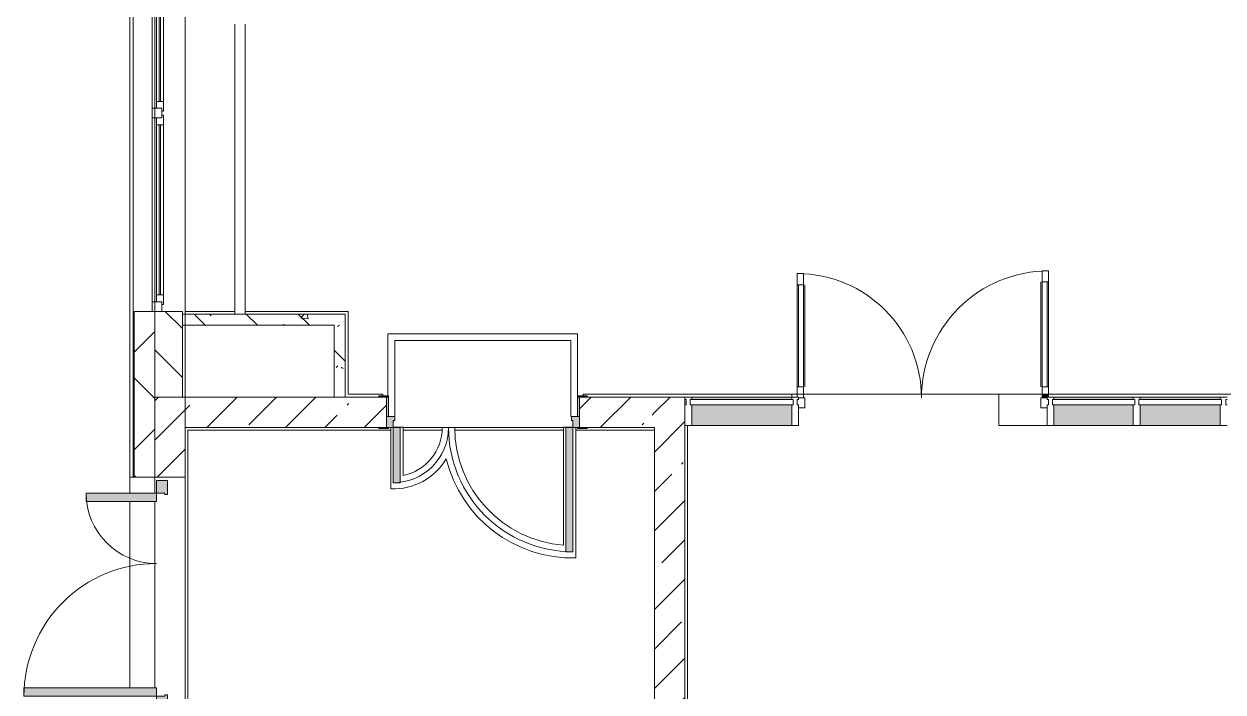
# Model space of a CAD drawing. Header units: millimetres. Extents: x 35861 to 236814, y -8553 to 29000.
# Drawn here: x 104498 to 113186, y 5765 to 10600 of the extents above; entities that cross this region are included whole.
import ezdxf

# ---------------------------------------------------------------- set-up
doc = ezdxf.new("R2010")
doc.units = ezdxf.units.MM
for name, color, linetype, lineweight, true_color in [('A-DETL-GENF-5', 7, 'Continuous', 5, 0xaaaaaa), ('A-DETL-GENF-6', 7, 'Continuous', 5, 0xe2e2e2), ('A-DOOR-1', 7, 'Continuous', 5, 0xaaaaaa), ('A-DOOR-2', 7, 'Continuous', 5, 0xe2e2e2), ('A-DOOR-FRAM-1', 7, 'Continuous', 5, 0xe2e2e2), ('A-DOOR-FRAM-2', 7, 'Continuous', 5, 0xaaaaaa), ('A-FLOR-1', 7, 'Continuous', 5, 0xaaaaaa), ('A-GLAZ-CWMG-4', 7, 'Continuous', 5, 0x383e42), ('I-WALL-5', 7, 'Continuous', 5, 0x787878)]:
    doc.layers.add(name, color=color, linetype=linetype, lineweight=lineweight, true_color=true_color)
for name, color, linetype, lineweight in [('A-GLAZ-2', 7, 'Continuous', 5), ('A-GLAZ-CURT-2', 7, 'Continuous', 5), ('A-GLAZ-CWMG-3', 7, 'Continuous', 5), ('A-WALL', 7, 'Continuous', 9), ('A-WALL-5', 7, 'Continuous', 5), ('I-WALL-4', 7, 'Continuous', 5), ('Оси', 7, 'Continuous', 9)]:
    doc.layers.add(name, color=color, linetype=linetype, lineweight=lineweight)
pattern_1 = [(45, (105556.5, 0), (-285.123, 285.123), []), (45, (105841.6, 0), (-285.123, 285.123), [504.031, -100.806, 16.764, -84.042])]
pattern_2 = [(135, (105556.5, 0), (-377.17, -377.17), [533.4, -88.9, 17.78, -88.9]), (135, (105556.5, 376.94), (-377.17, -377.17), []), (50, (105556.5, 0), (637.645, -55.787), [66.675, -733.425]), (355, (105556.5, 0), (-123.35, 668.7), [53.34, -586.74]), (100.451, (105609.6, -4.65), (514.3, 612.91), [56.665, -623.315]), (46.184, (105556.5, 177.8), (948.78, -147.15), [100.01, -1100.14]), (96.636, (105635.6, 165.5), (830.91, 866), [85, -934.97]), (351.184, (105556.5, 177.8), (830.92, 865.99), [80.01, -880.11]), (21, (105645.4, 133.35), (530.65, -357.928), [66.675, -733.425]), (326, (105645.4, 133.35), (216.31, 644.66), [53.34, -586.74]), (71.451, (105689.6, 103.5), (746.96, 286.724), [56.665, -623.315]), (37.5, (105556.5, 0), (10.8105, 295.9426), [16.764, -562.864, 16.764, -578.866, -588.962]), (37.5, (105556.5, 0), (10.8105, 295.9426), [-1175.258, 16.764, -572.198]), (7.5, (105556.5, 0), (233.869, 350.632), [16.764, -322.834, 16.764, -549.529, -224.472]), (7.5, (105556.5, 0), (233.869, 350.632), [-905.89, 16.764, -207.708]), (327.5, (105358.24, 0), (474.568, -20.051), [16.764, -205.486, 16.764, -676.656, -920.115]), (327.5, (105358.24, 0), (474.568, -20.051), [-915.67, 16.764, -903.35]), (317.5, (105269.34, 0), (518.452, 88.993), [16.764, -272.16, 16.764, -443.738, -653.415]), (317.5, (105269.34, 0), (518.452, 88.993), [-749.427, 16.764, -636.65])]

# ---------------------------------------------------------------- blocks, each defined once
blk = doc.blocks.new('120_Окно_СКБ_2Ст - 120_Окно_СКБ_2Ст 2300х2500 _мал створка справа_-22272277-1_6_2_птичка')
at = {"layer": 'A-GLAZ-2'}
for p, q in [((-1150, -127), (-1150, -57)), ((-1150, -57), (-1080, -57)), ((1150, -57), (-1150, -57)), ((-1080, -57), (-1080, -127)), ((250, -127), (250, -57)), ((250, -57), (320, -57)), ((320, -57), (320, -127)), ((1080, -127), (1080, -57)), ((1080, -57), (1150, -57)), ((1150, -57), (1150, -127)), ((-1080, -127), (-1150, -127)), ((-1150, -127), (-1100, -127)), ((-1080, -127), (-1100, -127)), ((-1100, -127), (-1100, -137)), ((-1100, -137), (270, -137)), ((270, -137), (-1100, -137)), ((250, -87), (-1080, -87)), ((-1080, -87), (-1080, -127)), ((-1030, -137), (-1030, -87)), ((-1030, -107), (200, -107)), ((200, -117), (-1030, -117)), ((200, -137), (200, -87)), ((250, -127), (250, -87)), ((320, -127), (250, -127)), ((270, -127), (250, -127)), ((270, -127), (300, -127)), ((270, -137), (270, -127)), ((320, -127), (300, -127)), ((300, -127), (300, -137)), ((300, -137), (1100, -137)), ((1100, -137), (300, -137)), ((1080, -87), (320, -87)), ((320, -87), (320, -127)), ((370, -137), (370, -87)), ((370, -107), (1030, -107)), ((1030, -117), (370, -117)), ((1030, -137), (1030, -87)), ((1080, -127), (1080, -87)), ((1150, -127), (1080, -127)), ((1100, -127), (1080, -127)), ((1100, -127), (1150, -127)), ((1100, -137), (1100, -127))]:
    blk.add_line(p, q, dxfattribs=at)
blk = doc.blocks.new('110_Дверь_СКБ_2Ст - Д-1 Лестничная клетка EIS60-24280000-1_6_2_птичка')
at = {"layer": 'A-DOOR-2'}
for points in [[(-587.5, 1010), (-637.5, 1010), (-637.5, 110), (-587.5, 110), (-587.5, 979.5)], [(662.5, 510), (612.5, 510), (612.5, 110), (662.5, 110), (662.5, 245.4)], [(697.5, 30), (702.2, -110), (712.5, -110), (712.5, 30), (702, 30)]]:
    blk.add_hatch(color=256, dxfattribs=at).paths.add_polyline_path(points)
h = blk.add_hatch(color=256, dxfattribs=at)
h.paths.add_polyline_path([(-660.8, 110), (-687.5, 105.9), (-683.4, 30), (-627.5, 31.7), (-627.5, 60), (-637.5, 60), (-637.5, 110)])
h.paths.add_polyline_path([(712.5, 110), (662.5, 109.3), (657.3, 60), (652.5, 60), (652.5, 30), (712.5, 31.7), (712.5, 109.3)])
at = {"layer": 'A-DOOR-FRAM-1'}
for points in [[(-672.5, 118), (-742.5, 118), (-742.5, 110), (-672.5, 110), (-672.5, 116.1)], [(767.5, 118), (697.5, 118), (697.5, 110), (767.5, 110)], [(-672.5, 30), (-687.5, 30), (-687.5, -110), (-672.5, -110), (-672.5, 24.8)], [(-742.5, -110), (-742.5, -118), (-672.5, -118), (-673.1, -110), (-712.5, -110)], [(702.2, -110), (697.5, -110), (702.2, -118), (767.5, -118), (767.5, -110), (712.5, -110)]]:
    blk.add_hatch(color=256, dxfattribs=at).paths.add_polyline_path(points)
at = {"layer": 'A-DOOR-1'}
for p, q in [((-637.5, 1010), (-637.5, 110)), ((-587.5, 1010), (-637.5, 1010)), ((-587.5, 110), (-587.5, 1010)), ((662.5, 510), (612.5, 510)), ((612.5, 510), (612.5, 110)), ((662.5, 110), (662.5, 510)), ((-637.5, 110), (-587.5, 110)), ((612.5, 110), (662.5, 110))]:
    blk.add_line(p, q, dxfattribs=at)
for centre, radius, start, end in [((-637.5, 110), 900, 0, 90), ((662.5, 110), 400, 90, 180)]:
    blk.add_arc(centre, radius, start, end, dxfattribs=at)
at = {"layer": 'A-DOOR-FRAM-2'}
for p, q in [((-672.5, 118), (-742.5, 118)), ((-742.5, 118), (-742.5, 110)), ((-742.5, 110), (-672.5, 110)), ((-637.5, 110), (-687.5, 110)), ((-687.5, 110), (-687.5, 30)), ((-672.5, 110), (-672.5, 118)), ((-637.5, 60), (-637.5, 110)), ((662.5, 110), (662.5, 60)), ((712.5, 110), (662.5, 110)), ((767.5, 118), (697.5, 118)), ((697.5, 118), (697.5, 110)), ((697.5, 110), (767.5, 110)), ((712.5, 30), (712.5, 110)), ((767.5, 110), (767.5, 118)), ((-687.5, 30), (-627.5, 30)), ((-672.5, 30), (-687.5, 30)), ((-687.5, 30), (-687.5, -110)), ((-672.5, -110), (-672.5, 30)), ((-627.5, 60), (-637.5, 60)), ((-627.5, 30), (-627.5, 60)), ((662.5, 60), (652.5, 60)), ((652.5, 60), (652.5, 30)), ((652.5, 30), (712.5, 30)), ((712.5, 30), (697.5, 30)), ((697.5, 30), (697.5, -110)), ((712.5, -110), (712.5, 30)), ((-672.5, -110), (-742.5, -110)), ((-742.5, -110), (-742.5, -118)), ((-742.5, -118), (-672.5, -118)), ((-687.5, -110), (-672.5, -110)), ((-672.5, -118), (-672.5, -110)), ((697.5, -110), (712.5, -110)), ((767.5, -110), (697.5, -110)), ((697.5, -110), (697.5, -118)), ((697.5, -118), (767.5, -118)), ((767.5, -118), (767.5, -110))]:
    blk.add_line(p, q, dxfattribs=at)
blk = doc.blocks.new('110_Дверь_СКБ_2Ст_Наружная - ДН-1_л__ Двухстворчатая 1350 х3200 _ЛК_ в свету с верхним остеклением 2-22796854-1_6_2_птичка')
at = {"layer": 'A-DOOR-2'}
for points in [[(-715.5, 101), (-715.5, -91), (-655.5, -91), (-655.5, 869), (-715.5, 869)], [(694.5, -79), (694.5, -91), (754.5, -91), (754.5, 419), (694.5, 419), (694.5, -12.6)]]:
    blk.add_hatch(color=256, dxfattribs=at).paths.add_polyline_path(points)
h = blk.add_hatch(color=256, dxfattribs=at)
h.paths.add_polyline_path([(-805.5, -171), (-705.5, -171), (-705.5, -151), (-715.5, -151), (-715.5, -91), (-805.5, -91)])
h.paths.add_polyline_path([(744.5, -171), (844.5, -171), (844.5, -91), (754.5, -91), (754.5, -151), (744.5, -151)])
at = {"layer": 'A-DOOR-1'}
for p, q in [((-715.5, 869), (-715.5, -91)), ((-655.5, 869), (-715.5, 869)), ((-655.5, -91), (-655.5, 869)), ((754.5, 419), (694.5, 419)), ((694.5, 419), (694.5, -91)), ((754.5, -91), (754.5, 419)), ((-715.5, -91), (-655.5, -91)), ((694.5, -91), (754.5, -91))]:
    blk.add_line(p, q, dxfattribs=at)
for centre, radius, start, end in [((-715.5, -91), 960, 0, 90), ((754.5, -91), 510, 90, 180)]:
    blk.add_arc(centre, radius, start, end, dxfattribs=at)
at = {"layer": 'A-DOOR-FRAM-2'}
for p, q in [((-715.5, -91), (-805.5, -91)), ((-805.5, -91), (-805.5, -171)), ((-805.5, -171), (-705.5, -171)), ((-715.5, -151), (-715.5, -91)), ((-705.5, -151), (-715.5, -151)), ((-705.5, -171), (-705.5, -151)), ((754.5, -151), (744.5, -151)), ((744.5, -151), (744.5, -171)), ((744.5, -171), (844.5, -171)), ((754.5, -91), (754.5, -151)), ((844.5, -91), (754.5, -91)), ((844.5, -171), (844.5, -91))]:
    blk.add_line(p, q, dxfattribs=at)
blk = doc.blocks.new('Системная панель - Стекло - 40мм-31924845-1_6_2_птичка')
at = {"layer": 'A-GLAZ-CURT-2'}
for p, q in [((300, 40), (-300, 40)), ((-300, 40), (-300, 0)), ((-300, 0), (300, 0)), ((300, 0), (300, 40))]:
    blk.add_line(p, q, dxfattribs=at)
blk = doc.blocks.new('Прямоугольный импост - Импост структурный с накладкой - 190мм-31923628-1_6_2_птичка')
at = {"layer": 'A-GLAZ-CWMG-4'}
for points in [[(7030, 7883), (7610, 7883), (7610, 7900), (7030, 7900)], [(7610, 7693), (7610, 7843), (7030, 7843), (7030, 7693), (7312, 7693)]]:
    blk.add_hatch(color=256, dxfattribs=at).paths.add_polyline_path(points)
at = {"layer": 'A-GLAZ-CWMG-3'}
for p, q in [((7030, 7900), (7610, 7900)), ((7030, 7693), (7610, 7693))]:
    blk.add_line(p, q, dxfattribs=at)
blk = doc.blocks.new('Прямоугольный импост - Импост структурный с накладкой - 190мм-31924846-1_6_2_птичка')
at = {"layer": 'A-GLAZ-CWMG-3'}
for p, q in [((-50, 0), (-50, 17)), ((-50, 17), (0, 17)), ((-40, 0), (-50, 0)), ((-40, -40), (-40, 0)), ((0, 0), (-10, 0)), ((-10, 0), (-10, -40)), ((0, 17), (0, 0)), ((-50, -190), (-50, -40)), ((-50, -40), (-40, -40)), ((-10, -40), (0, -40)), ((0, -40), (0, -190)), ((0, -190), (-50, -190))]:
    blk.add_line(p, q, dxfattribs=at)
blk = doc.blocks.new('Прямоугольный импост - Импост структурный с накладкой - 190мм-31924841-1_6_2_птичка')
at = {"layer": 'A-GLAZ-CWMG-3'}
for p, q in [((-25, 0), (-25, 17)), ((-25, 17), (25, 17)), ((-15, 0), (-25, 0)), ((-15, -40), (-15, 0)), ((25, 0), (15, 0)), ((15, 0), (15, -40)), ((25, 17), (25, 0)), ((-25, -190), (-25, -40)), ((-25, -40), (-15, -40)), ((15, -40), (25, -40)), ((25, -40), (25, -190)), ((25, -190), (-25, -190))]:
    blk.add_line(p, q, dxfattribs=at)
blk = doc.blocks.new('Прямоугольный импост - Импост структурный с накладкой - 190мм-32633541-1_6_2_птичка')
at = {"layer": 'A-GLAZ-CWMG-3'}
for p, q in [((0, 17), (-50, 17)), ((-50, 17), (-50, 0)), ((-50, 0), (-40, 0)), ((-40, 0), (-40, -40)), ((-10, -40), (-10, 0)), ((-10, 0), (0, 0)), ((-40, -40), (-50, -40)), ((-50, -40), (-50, -190)), ((0, -40), (-10, -40)), ((-50, -190), (0, -190))]:
    blk.add_line(p, q, dxfattribs=at)
blk = doc.blocks.new('Системная панель - Стекло - 40мм-31924851-1_6_2_птичка')
at = {"layer": 'A-GLAZ-CURT-2'}
for p, q in [((297.5, 40), (-297.5, 40)), ((-297.5, 40), (-297.5, 0)), ((-297.5, 0), (297.5, 0)), ((297.5, 0), (297.5, 40))]:
    blk.add_line(p, q, dxfattribs=at)
blk = doc.blocks.new('Дверь_Витражная_остекление_ - ДВН_CОШ в витраже В-6-31924853-1_6_2_птичка')
at = {"layer": 'A-DETL-GENF-6'}
blk.add_hatch(color=256, dxfattribs=at).paths.add_polyline_path([(-900, -10), (-900, -17), (-910, -17), (-910, -37), (-865, -37), (-865, -10)])
at = {"layer": 'A-DETL-GENF-5'}
for p, q in [((-900, 60), (-855, 60)), ((-855, 60), (-855, -10)), ((900, 60), (855, 60)), ((855, 60), (855, -10)), ((-910, -930), (-910, -17)), ((-910, -17), (-910, -930)), ((-865, -10), (-900, -10)), ((-865, -10), (-900, -10)), ((-855, -10), (-900, -10)), ((-865, -930), (-865, -10)), ((-865, -930), (-865, -10)), ((855, -10), (900, -10)), ((865, -10), (900, -10)), ((865, -910), (865, -10)), ((865, -10), (865, -910)), ((900, -10), (865, -10)), ((910, -910), (910, -17)), ((910, -910), (910, -17)), ((-910, -90), (-865, -90)), ((-900, -850), (-900, -90)), ((-856, -850), (-856, -90)), ((856, -830), (856, -90)), ((910, -90), (865, -90)), ((900, -830), (900, -90)), ((-910, -850), (-865, -850)), ((910, -830), (865, -830)), ((-910, -930), (-865, -930)), ((-910, -930), (-865, -930)), ((910, -910), (865, -910)), ((865, -910), (910, -910))]:
    blk.add_line(p, q, dxfattribs=at)
at = {"layer": 'A-DOOR-1'}
for p, q in [((-910, -930), (-910, -17)), ((910, -910), (910, -17))]:
    blk.add_line(p, q, dxfattribs=at)
for centre, radius, start, end in [((-910, -10), 920, 270, 0), ((910, -10), 900, 180, 270)]:
    blk.add_arc(centre, radius, start, end, dxfattribs=at)
blk = doc.blocks.new('Системная панель - Стекло - 40мм-31924990-1_6_2_птичка')
at = {"layer": 'A-GLAZ-CURT-2'}
h = blk.add_hatch(dxfattribs=at)
h.set_pattern_fill('FP_184', color=256, style=0, pattern_type=2)
h.set_pattern_definition([(225, (4642.5, 7383), (1414.2, -1414.2), [1000, -3000]), (225, (5642.5, 7883), (1414.2, -1414.2), [3000, -1000]), (225, (3642.5, 8383), (1414.2, -1414.2), [1000, -3000])])
h.paths.add_polyline_path([(-362.5, 40), (-372.5, 40), (-372.5, 0), (372.5, 0), (372.5, 40), (331.6, 40)])
for p, q in [((372.5, 40), (-372.5, 40)), ((-372.5, 40), (-372.5, 0)), ((-372.5, 0), (372.5, 0)), ((372.5, 0), (372.5, 40))]:
    blk.add_line(p, q, dxfattribs=at)
blk = doc.blocks.new('Прямоугольный импост - Импост структурный с накладкой - 190мм-23800918-1_6_2_птичка')
at = {"layer": 'A-GLAZ-CWMG-4'}
for points in [[(3812.3, 7883), (4505, 7883), (4505, 7900), (3780, 7900), (3780, 7883)], [(3805.6, 7693), (4505, 7693), (4505, 7843), (3780, 7843), (3780, 7693)]]:
    blk.add_hatch(color=256, dxfattribs=at).paths.add_polyline_path(points)
at = {"layer": 'A-GLAZ-CWMG-3'}
for p, q in [((3780, 7900), (4505, 7900)), ((3780, 7693), (4505, 7693))]:
    blk.add_line(p, q, dxfattribs=at)
blk = doc.blocks.new('Прямоугольный импост - Импост структурный с накладкой - 190мм-31923825-1_6_2_птичка')
at = {"layer": 'A-GLAZ-CWMG-4'}
for points in [[(6980, 7883), (6980, 7900), (6405, 7900), (6405, 7883)], [(6980, 7693), (6980, 7843), (6405, 7843), (6405, 7693)]]:
    blk.add_hatch(color=256, dxfattribs=at).paths.add_polyline_path(points)
at = {"layer": 'A-GLAZ-CWMG-3'}
for p, q in [((6405, 7900), (6980, 7900)), ((6405, 7693), (6980, 7693))]:
    blk.add_line(p, q, dxfattribs=at)
blk = doc.blocks.new('Прямоугольный импост - Импост структурный с накладкой - 190мм-31924844-1_6_2_птичка')
at = {"layer": 'A-GLAZ-CWMG-3'}
for p, q in [((-25, 0), (-25, 17)), ((-25, 17), (25, 17)), ((-15, 0), (-25, 0)), ((-15, -40), (-15, 0)), ((25, 0), (15, 0)), ((15, 0), (15, -40)), ((25, 17), (25, 0)), ((-25, -190), (-25, -40)), ((-25, -40), (-15, -40)), ((15, -40), (25, -40)), ((25, -40), (25, -190)), ((25, -190), (-25, -190))]:
    blk.add_line(p, q, dxfattribs=at)
blk = doc.blocks.new('Зашивка приборов отопления14 - Зашивка приборов отопления-33280456-1_6_2_птичка')
at = {"layer": 'A-WALL-5'}
for p, q in [((37471.9, 23439), (35371.9, 23439)), ((35371.9, 23079), (37471.9, 23079)), ((37471.9, 23079), (35371.9, 23079)), ((35371.9, 23004), (37471.9, 23004))]:
    blk.add_line(p, q, dxfattribs=at)

msp = doc.modelspace()

# ---------------------------------------------------------------- hatches: boundary and pattern name
at = {"layer": 'A-WALL-5'}
h = msp.add_hatch(dxfattribs=at)
h.set_pattern_fill('FP_80', color=256, style=0, pattern_type=2)
h.set_pattern_definition([(45, (105556.5, 0), (-353.553, 353.553), []), (135, (105556.5, 0), (-353.553, -353.553), [])])
h.paths.add_polyline_path([(105446.5, -100), (105446.5, 3670), (105296.5, 3670), (105296.5, -100)])
h.paths.add_polyline_path([(105418.5, 5220), (105446.5, 5220), (105446.5, 5620), (105296.5, 5620), (105296.5, 5220), (105338.5, 5220)])
h.paths.add_polyline_path([(105296.5, 7320), (105446.5, 7320), (105446.5, 8520), (105296.5, 8520), (105296.5, 7544.6)])
h.paths.add_polyline_path([(105357.1, 10820), (105446.5, 10820), (105446.5, 12220), (105296.5, 12220), (105296.5, 10820)])
h.paths.add_polyline_path([(105446.5, 13120), (105445.9, 15350), (105296.5, 15350), (105296.5, 13120), (105402.2, 13120)])
h = msp.add_hatch(dxfattribs=at)
h.set_pattern_fill('FP_72', color=256, style=0, pattern_type=2)
h.set_pattern_definition([(135, (105556.5, 0), (-176.7767, -176.7767), [])])
h.paths.add_polyline_path([(105646.5, 7900), (105646.5, 8520), (105446.5, 8520), (105446.5, 7900)])
h.paths.add_polyline_path([(105646.5, 10820), (105646.5, 10900), (105446.5, 10900), (105446.5, 10820)])
h.paths.add_polyline_path([(105446.5, 11400), (105646.5, 11400), (105646.5, 12220), (105446.5, 12220), (105446.5, 12143.8)])
h.paths.add_polyline_path([(105555.8, 13120), (105646.5, 13120), (105646.5, 14700), (105446.5, 14700), (105446.5, 13120), (105543, 13120)])
at = {"layer": 'I-WALL-4'}
h = msp.add_hatch(dxfattribs=at)
h.set_pattern_fill('FP_73', color=256, style=0, pattern_type=2)
h.set_pattern_definition(pattern_1)
h.paths.add_polyline_path([(105446.5, -100), (105666.5, -100), (105666.5, 3670), (105446.5, 3670), (105446.5, 1795.6)])
h.paths.add_polyline_path([(105446.5, 5220), (105666.5, 5220), (105666.5, 5620), (105446.5, 5620), (105446.5, 5400)])
h.paths.add_polyline_path([(105446.5, 7320), (105666.5, 7320), (105666.5, 7900), (105446.5, 7900), (105446.5, 7544.6)])
h = msp.add_hatch(dxfattribs=at)
h.set_pattern_fill('FP_73', color=256, style=0, pattern_type=2)
h.set_pattern_definition(pattern_1)
h.paths.add_polyline_path([(109066.5, 7680), (109066.5, 7900), (108524.7, 7900), (108524.7, 7680), (108579.7, 7680)])
h.paths.add_polyline_path([(107069.7, 7680), (107124.7, 7680), (107124.7, 7900), (105666.5, 7900), (105666.5, 7680), (107035.2, 7680)])
h = msp.add_hatch(dxfattribs=at)
h.set_pattern_fill('FP_73', color=256, style=0, pattern_type=2)
h.set_pattern_definition(pattern_1)
h.paths.add_polyline_path([(109286.5, 120), (109286.5, 7900), (109066.5, 7900), (109066.5, 120), (109220.2, 120)])
at = {"layer": 'I-WALL-5'}
h = msp.add_hatch(dxfattribs=at)
h.set_pattern_fill('FP_95', color=256, style=0, pattern_type=2)
h.set_pattern_definition(pattern_2)
h.paths.add_polyline_path([(105646.5, 8420), (106746.5, 8420), (106746.5, 8500), (105646.5, 8500), (105646.5, 8445.5)])
h = msp.add_hatch(dxfattribs=at)
h.set_pattern_fill('FP_95', color=256, style=0, pattern_type=2)
h.set_pattern_definition(pattern_2)
h.paths.add_polyline_path([(106826.5, 7900), (106826.5, 8500), (106746.5, 8500), (106746.5, 7900)])

# ---------------------------------------------------------------- linework, layer by layer
at = {"layer": 'A-FLOR-1'}
for p, q in [((105666.5, 10600), (105666.5, 8520)), ((106026.5, 8520), (106026.5, 10600)), ((105666.5, 8520), (106026.5, 8520)), ((106101.5, 8520), (106846.5, 8520)), ((106846.5, 8520), (106846.5, 7920)), ((107135, 8358.3), (107135, 7908)), ((108510.3, 8358.3), (107135, 8358.3)), ((108510.3, 7908), (108510.3, 8358.3)), ((107185, 7758.3), (107185, 8308.3)), ((107185, 8308.3), (108460.3, 8308.3)), ((108460.3, 8308.3), (108460.3, 7758.3)), ((106846.5, 7920), (107099.7, 7920)), ((107099.7, 7920), (107099.7, 7908)), ((108549.7, 7908), (108549.7, 7920)), ((108549.7, 7920), (121296.5, 7920)), ((110061.5, 7920), (110061.5, 7900)), ((111561.5, 7693), (111561.5, 7920)), ((107157.8, 7660), (105686.5, 7660)), ((105686.5, 7660), (105686.5, 5520)), ((107157.8, 7680), (107157.8, 7235.3)), ((107244.8, 7680.7), (107174.7, 7680.7)), ((107244.8, 7332), (107244.8, 7680.7)), ((107244.8, 7680), (107529.7, 7680)), ((107528, 7660), (107244.8, 7660)), ((107619.7, 7680), (107529.7, 7680)), ((107619.7, 7680), (108408.1, 7680)), ((108408.1, 7660), (107620.9, 7660)), ((108474.7, 7680.7), (108408.1, 7680.7)), ((108408.1, 7680.7), (108408.1, 6827.6)), ((108498.1, 6735.3), (108498.1, 7680)), ((109066.5, 7660), (108498.1, 7660)), ((109306.5, 7693), (109306.5, 520)), ((111911.5, 7693), (111561.5, 7693))]:
    msp.add_line(p, q, dxfattribs=at)
for centre, radius, start, end in [((107174.7, 7680), 355, 281.38448, 360), ((108474.7, 7680), 855, 180, 265.5304), ((107174.7, 7680), 445, 267.81908, 329.31464), ((108474.7, 7680), 945, 193.90489, 271.41706)]:
    msp.add_arc(centre, radius, start, end, dxfattribs=at)
at = {"layer": 'A-WALL'}
for p, q in [((105293.5, 8520), (105293.5, 7320)), ((105296.5, 8520), (105296.5, 7320)), ((105446.5, 7320), (105446.5, 8520)), ((105646.5, 8500), (105646.5, 8420)), ((105646.5, 7900), (105446.5, 7900)), ((106746.5, 7900), (106826.5, 7900))]:
    msp.add_line(p, q, dxfattribs=at)
at = {"layer": 'A-WALL-5'}
for p, q in [((105266.5, 7205), (105266.5, 15380)), ((105288.5, 15358), (105288.5, 7320)), ((105446.5, 10820), (105446.5, 8520)), ((105646.5, 8520), (105288.5, 8520)), ((105646.5, 8500), (105646.5, 8520)), ((105646.5, 7900), (105646.5, 8420)), ((105266.5, 7320), (105446.5, 7320)), ((105446.5, 7320), (105446.5, 7205)), ((105266.5, 5795), (105266.5, 7145)), ((105446.5, 7145), (105446.5, 5795))]:
    msp.add_line(p, q, dxfattribs=at)
at = {"layer": 'I-WALL-4'}
for p, q in [((105666.5, 10900), (105666.5, 8500)), ((106826.5, 8500), (105646.5, 8500)), ((106826.5, 7900), (106826.5, 8500)), ((105646.5, 8420), (106746.5, 8420)), ((105666.5, 8420), (105666.5, 7900)), ((106746.5, 8420), (106746.5, 7900)), ((106746.5, 7900), (105646.5, 7900)), ((107069.7, 7900), (106826.5, 7900)), ((109286.5, 7900), (108579.7, 7900)), ((109286.5, -100), (109286.5, 7900)), ((105666.5, 7680), (107069.7, 7680)), ((105666.5, 7680), (105666.5, 5520)), ((108579.7, 7680), (109066.5, 7680)), ((109066.5, 7680), (109066.5, 535)), ((105446.5, 7320), (105666.5, 7320)), ((105446.5, 7205), (105446.5, 7320)), ((105446.5, 5795), (105446.5, 7145))]:
    msp.add_line(p, q, dxfattribs=at)
at = {"layer": 'Оси'}
msp.add_line((105666.5, 5439), (105666.5, 15380), dxfattribs=at)

# ---------------------------------------------------------------- block references
at = {"layer": 'A-DOOR-1'}
for name, p, rotation in [('Дверь_Витражная_остекление_ - ДВН_CОШ в витраже В-6-31924853-1_6_2_птичка', (111011.5, 7883), 180), ('110_Дверь_СКБ_2Ст - Д-1 Лестничная клетка EIS60-24280000-1_6_2_птичка', (107837.2, 7790), 180), ('110_Дверь_СКБ_2Ст_Наружная - ДН-1_л__ Двухстворчатая 1350 х3200 _ЛК_ в свету с верхним остеклением 2-22796854-1_6_2_птичка', (105367.5, 6450.5), 89.99999999999991)]:
    msp.add_blockref(name, p, dxfattribs=dict(at, rotation=rotation))
at = {"layer": 'A-GLAZ-2', "rotation": 89.99999999999991}
msp.add_blockref('120_Окно_СКБ_2Ст - 120_Окно_СКБ_2Ст 2300х2500 _мал створка справа_-22272277-1_6_2_птичка', (105371.5, 9670), dxfattribs=at)
at = {"layer": 'A-GLAZ-CURT-2', "rotation": 180}
for name, p in [('Системная панель - Стекло - 40мм-31924990-1_6_2_птичка', (109699, 7883)), ('Системная панель - Стекло - 40мм-31924851-1_6_2_птичка', (112249, 7883)), ('Системная панель - Стекло - 40мм-31924845-1_6_2_птичка', (112876.5, 7883))]:
    msp.add_blockref(name, p, dxfattribs=at)
at = {"layer": 'A-GLAZ-CWMG-3', "extrusion": (0, 0, -1)}
for name, p in [('Прямоугольный импост - Импост структурный с накладкой - 190мм-31924846-1_6_2_птичка', (-109286.5, 7883)), ('Прямоугольный импост - Импост структурный с накладкой - 190мм-31924841-1_6_2_птичка', (-110086.5, 7883)), ('Прямоугольный импост - Импост структурный с накладкой - 190мм-31924841-1_6_2_птичка', (-111936.5, 7883)), ('Прямоугольный импост - Импост структурный с накладкой - 190мм-31924844-1_6_2_птичка', (-112561.5, 7883))]:
    msp.add_blockref(name, p, dxfattribs=at)
at = {"layer": 'A-GLAZ-CWMG-3'}
for name, p in [('Прямоугольный импост - Импост структурный с накладкой - 190мм-23800918-1_6_2_птичка', (105556.5, 0)), ('Прямоугольный импост - Импост структурный с накладкой - 190мм-31923825-1_6_2_птичка', (105556.5, 0)), ('Прямоугольный импост - Импост структурный с накладкой - 190мм-31923628-1_6_2_птичка', (105556.5, 0)), ('Прямоугольный импост - Импост структурный с накладкой - 190мм-32633541-1_6_2_птичка', (113216.5, 7883))]:
    msp.add_blockref(name, p, dxfattribs=at)
at = {"layer": 'A-WALL-5', "rotation": 90.0000000000001}
msp.add_blockref('Зашивка приборов отопления14 - Зашивка приборов отопления-33280456-1_6_2_птичка', (129105.5, -26871.9), dxfattribs=at)

doc.saveas('drawing.dxf')
